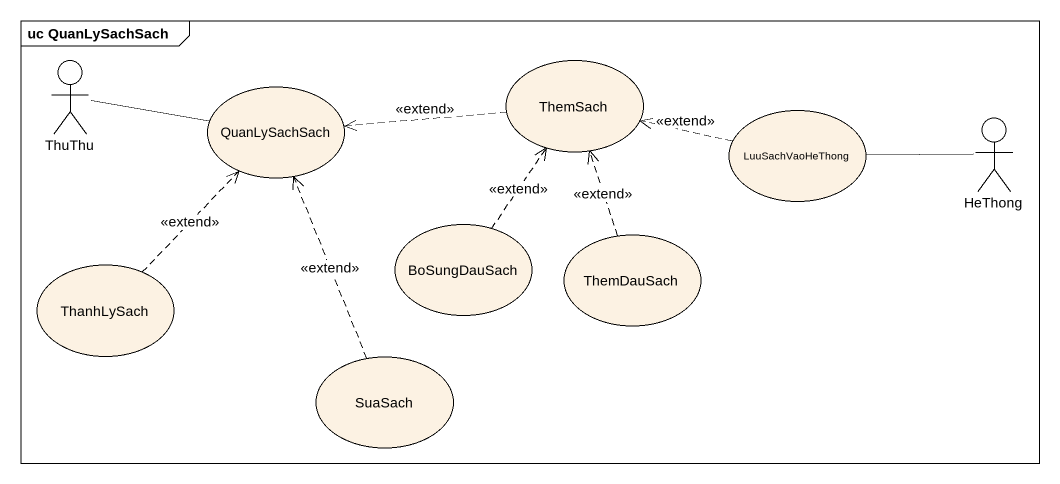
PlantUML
@startuml
mainframe uc QuanLySachSach
actor ThuThu
usecase QuanLySachSach
usecase ThemSach
usecase LuuSachVaoHeThong
actor HeThong
usecase ThanhLySach
usecase BoSungDauSach
usecase ThemDauSach
usecase SuaSach
ThuThu -right- QuanLySachSach
ThemSach .left.> QuanLySachSach : <<extend>>
LuuSachVaoHeThong .left.> ThemSach : <<extend>>
HeThong -left- LuuSachVaoHeThong
ThanhLySach .up.> QuanLySachSach : <<extend>>
BoSungDauSach .up.> ThemSach : <<extend>>
ThemDauSach .up.> ThemSach : <<extend>>
SuaSach .up.> QuanLySachSach : <<extend>>
@enduml
